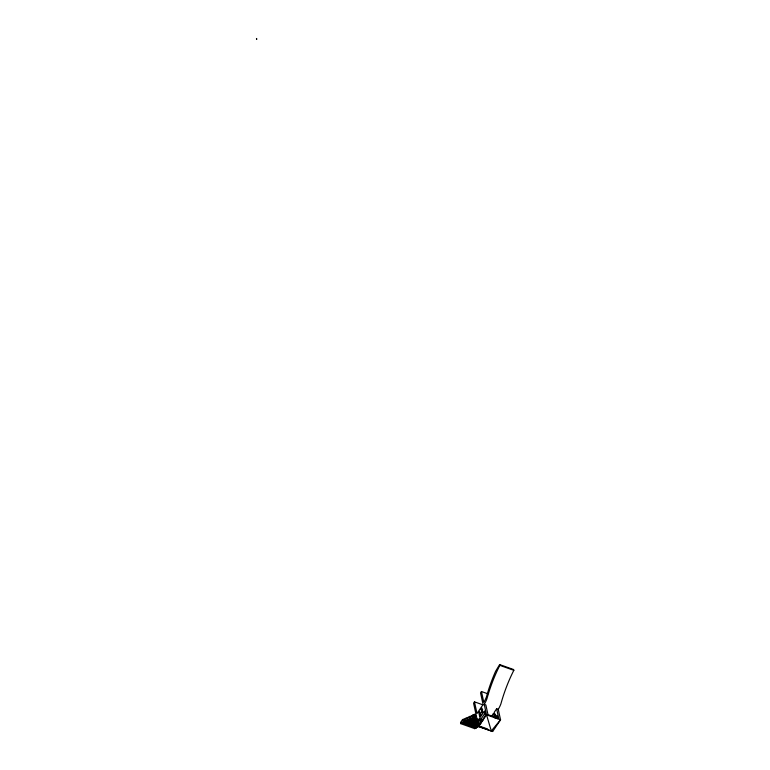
<?xml version="1.0" encoding="UTF-8"?>
<svg xmlns="http://www.w3.org/2000/svg" width="770" height="770" viewBox="0 0 770 770"><rect width="100%" height="100%" fill="white"/><g stroke="black" fill="none" stroke-linecap="round" stroke-linejoin="round"><path stroke-width="1.16" d="M483.098 704.916L474.474 701.845L473.569 703.193L475.86 713.694L474.647 715.484L474.387 714.319L476.543 715.089M487.92 693.818L481.452 691.518L480.538 692.865L483.088 704.531L477.015 713.511L474.474 701.845M476.264 728.025L476.004 726.861L474.792 728.661L460.787 723.675L462 721.885L462.25 723.049L476.264 728.025L477.477 726.235L477.727 727.4L463.723 722.414L464.936 720.624L465.186 721.788L492.665 731.5L500.548 719.825L498.257 709.324A13.725 5.496 -70.4 0 0 500.904 703.857A74.007 29.626 -70.4 0 1 513.821 670.324L513.657 669.553L499.643 664.568L495.582 671.325A74.007 29.626 -70.4 0 0 486.457 696.86A13.725 5.496 -70.4 0 1 483.81 702.327L481.452 691.518M462.25 723.049L463.463 721.249L463.723 722.414M465.186 721.788L466.399 719.988L466.649 721.153L478.507 725.369M466.649 721.153L467.862 719.353L468.122 720.528L478.901 724.358M468.122 720.528L469.334 718.728L469.584 719.892L478.209 722.963M473.608 716.35L471.452 715.58L470.239 717.38L469.989 716.216L468.776 718.006L468.516 716.841L467.303 718.641L467.053 717.476L465.84 719.276L465.59 718.102L464.377 719.902L464.118 718.737L462.905 720.537L462.655 719.363L460.527 722.51L460.787 723.675M469.584 719.892L470.797 718.092L471.057 719.267L477.525 721.557M475.08 715.715L472.924 714.955L471.712 716.745L471.452 715.58M471.057 719.267L472.27 717.467L472.52 718.631L477.91 720.547M474.387 714.319L473.175 716.119L472.924 714.955M472.52 718.631L473.733 716.832L473.983 718.006L478.295 719.536M473.983 718.006L475.196 716.206L475.456 717.371L476.361 716.023L478.651 726.514L492.665 731.5M478.786 712.433L479.546 711.307L480.442 715.388L479.681 716.514L478.786 712.433L480.403 713.001L480.855 715.051M481.067 709.064L481.818 707.938L482.713 712.019L481.953 713.145L481.067 709.064L482.684 709.642M478.42 719.921L484.484 710.941L485.456 715.407L479.392 724.397L478.42 719.921L480.037 720.499L480.769 723.848M480.037 720.499L485.495 712.414M478.651 726.514L486.534 714.839L484.243 704.348A13.725 5.496 -70.4 0 0 486.9 698.881A74.007 29.626 -70.4 0 1 499.817 665.347L499.643 664.568M491.943 715.715L493.454 713.472L495.072 714.04L495.524 716.081M498.257 709.324L496.64 708.756L494.215 712.346L495.11 716.427M495.062 718.044L496.881 715.349L497.613 718.699M499.817 665.347L513.821 670.324M484.243 704.348L485.86 704.925L487.988 714.637L498.758 718.468L496.64 708.756M479.768 718.901L483.002 720.056M480.451 720.297L482.607 721.067M480.105 726.312L487.641 728.997M493.454 713.472L494.35 717.553M474.541 727.496L474.792 728.661M256.477 38.5L256.718 39.145L256.477 38.5M500.548 719.825L491.298 730.942L486.534 714.839L500.548 719.825"/></g></svg>
